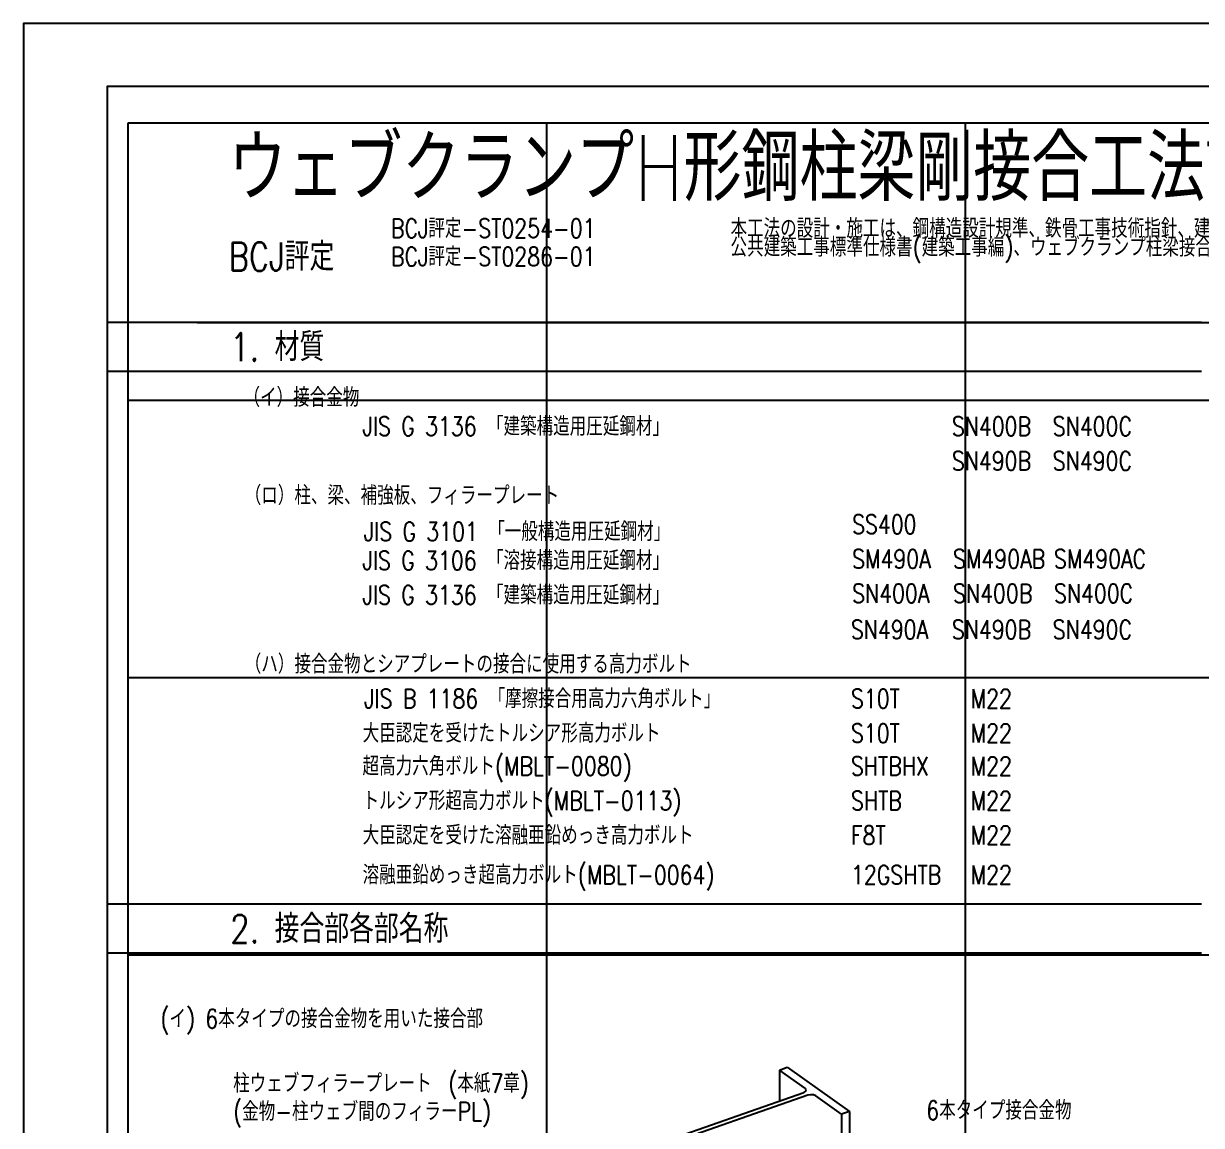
# Model space of a CAD drawing. Extents: x -668440 to 1010955, y -1678500 to 210463.
# Drawn here: x 300000 to 356263, y -52649 to 0 of the extents above; entities that cross this region are included whole.
import ezdxf
from ezdxf.enums import TextEntityAlignment as Align

# ---------------------------------------------------------------- set-up
doc = ezdxf.new("R2010")
doc.units = 0
doc.header["$MEASUREMENT"] = 0
doc.layers.get('Defpoints').update_dxf_attribs({"color": 251, "linetype": 'CONTINUOUS'})
doc.layers.add('99_レイアウト枠', color=251, linetype='CONTINUOUS', plot=False)
doc.layers.add('s小梁', color=7, linetype='CONTINUOUS')
doc.layers.add('注記', color=3, linetype='CONTINUOUS')
doc.styles.add('S020', font='simplex.shx', dxfattribs={"width": 0.8, "height": 100, "bigfont": 'extfont2.shx'})

# ---------------------------------------------------------------- blocks, each defined once
blk = doc.blocks.new('ウェブクランプ工法設計指針')
at = {"layer": 'Defpoints'}
blk.add_line((777591.91976, 11813.3201), (777591.91976, -3580.08993), dxfattribs=at)
blk.add_lwpolyline([(777591.91976, -7200), (809591.91976, -7200), (809591.91976, 13600), (777591.91976, 13600)], close=True, dxfattribs=at)
at = {"layer": '注記'}
for p, q in [((785871.27376, 11813.3201), (777591.91976, 11813.3201)), ((778271.91976, 11813.3201), (801069.98176, 11813.3201)), ((785871.27376, 11442.12517), (777591.91976, 11442.12517)), ((785871.27376, 7408.8855), (777591.91976, 7408.8855)), ((785871.27376, 7037.69057), (777591.91976, 7037.69057))]:
    blk.add_line(p, q, dxfattribs=at)
at = {"layer": '注記', "extrusion": (3.51214e-17, -0.866025, -0.5)}
for p, q in [((782678.71024, 6154.40482), (782737.69644, 6175.05611)), ((782873.95882, 6014.98288), (782678.71024, 6154.40482)), ((782678.71024, 6154.40482), (782678.71024, 5920.65321)), ((782737.69644, 6175.05611), (783207.044, 5839.90722)), ((781710.59723, 5581.7132), (782863.50941, 5985.3521)), ((782863.50941, 5985.3521), (782877.66736, 5993.78849)), ((782863.50941, 5985.3521), (782863.50941, 5985.3521)), ((782881.49211, 6004.63411), (782873.95882, 6014.98288)), ((782877.66736, 5993.78849), (782881.49211, 6004.63411)), ((782893.54766, 5963.90257), (781740.63547, 5560.26367)), ((782914.24519, 5967.66921), (782893.54766, 5963.90257)), ((782935.93643, 5965.75684), (782914.24519, 5967.66921)), ((782952.80921, 5958.67787), (782935.93643, 5965.75684)), ((783148.0578, 5819.25593), (782952.80921, 5958.67787)), ((783207.044, 5839.90722), (783148.0578, 5819.25593)), ((783148.0578, 5819.25593), (783148.0578, 716.95121)), ((783207.044, 5839.90722), (783207.044, 737.60251))]:
    blk.add_line(p, q, dxfattribs=at)
at = {"layer": '注記', "style": 'S020', "width": 0.8}
for s, height, p in [('ウェブクランプH形鋼柱梁剛接合工法設計施工標準', 498.085, (778509.47945, 12981.96995)), ('BCJ評定-ST0254-01', 142.31, (779738.09904, 12524.8701)), ('本工法の設計・施工は、鋼構造設計規準、鉄骨工事技術指針、建築工事標準仕様書 ＪＡＳＳ ６ 鉄骨工事、建築構造設計規準、', 142.31, (782307.93623, 12524.8701)), ('公共建築工事標準仕様書(建築工事編)、ウェブクランプ柱梁接合部Sタイプ設計指針、およびウェブクランプ柱梁接合部Gタイプ設計指針に準拠する', 142.31, (782307.93623, 12382.5601)), ('BCJ評定', 213.465, (778509.47945, 12311.4051)), ('BCJ評定-ST0286-01', 142.31, (779738.09904, 12311.4051)), ('1. 材質', 213.465, (778521.62132, 11627.72264)), ('（イ）接合金物', 142.31, (778622.60636, 11245.36279)), ('JIS G 3136 「建築構造用圧延鋼材」', 142.31, (779523.02748, 11026.21756)), ('SN400B', 142.31, (783981.90852, 11026.21756)), ('SN400C', 142.31, (784745.65714, 11026.21756)), ('SN490B', 142.31, (783981.90852, 10764.81858)), ('SN490C', 142.31, (784745.65714, 10764.81858)), ('（ロ）柱、梁、補強板、フィラープレート', 142.31, (778632.00252, 10503.41959)), ('SS400', 142.31, (783227.55606, 10284.27437)), ('JIS G 3101 「一般構造用圧延鋼材」', 142.31, (779532.42364, 10230.06619)), ('JIS G 3106 「溶接構造用圧延鋼材」', 142.31, (779523.02748, 10010.92097)), ('SM490A', 142.31, (783227.55606, 10022.87538)), ('SM490AB', 142.31, (783991.30468, 10022.87538)), ('SM490AC', 142.31, (784755.05331, 10022.87538)), ('JIS G 3136 「建築構造用圧延鋼材」', 142.31, (779523.02748, 9749.52198)), ('SN400A', 142.31, (783227.55606, 9761.47639)), ('SN400B', 142.31, (783991.30468, 9761.47639)), ('SN400C', 142.31, (784755.05331, 9761.47639)), ('SN490A', 142.31, (783218.15989, 9488.12299)), ('SN490B', 142.31, (783981.90852, 9488.12299)), ('SN490C', 142.31, (784745.65714, 9488.12299)), ('（ハ）接合金物とシアプレートの接合に使用する高力ボルト', 142.31, (778632.00252, 9226.724)), ('JIS B 1186 「摩擦接合用高力六角ボルト」', 142.31, (779534.8996, 8965.32502)), ('S10T', 142.31, (783219.04156, 8965.08325)), ('M22', 142.31, (784125.10018, 8965.08325)), ('大臣認定を受けたトルシア形高力ボルト', 142.31, (779523.90914, 8703.68426)), ('S10T', 142.31, (783219.04156, 8703.68426)), ('M22', 142.31, (784125.10018, 8703.68426)), ('超高力六角ボルト(MBLT-0080)', 142.31, (779523.02748, 8454.48146)), ('SHTBHX', 142.31, (783218.15989, 8454.48146)), ('M22', 142.31, (784125.10018, 8454.48146)), ('トルシア形超高力ボルト(MBLT-0113)', 142.31, (779523.90914, 8192.8407)), ('SHTB', 142.31, (783219.04156, 8192.8407)), ('M22', 142.31, (784125.10018, 8192.8407)), ('大臣認定を受けた溶融亜鉛めっき高力ボルト', 142.31, (779523.90914, 7931.44171)), ('F8T', 142.31, (783219.04156, 7931.44171)), ('M22', 142.31, (784125.10018, 7931.44171)), ('溶融亜鉛めっき超高力ボルト(MBLT-0064)', 142.31, (779523.90914, 7631.44171)), ('12GSHTB', 142.31, (783219.04156, 7631.44171)), ('M22', 142.31, (784125.10018, 7631.44171)), ('2. 接合部各部名称', 213.465, (778521.62131, 7223.28804))]:
    blk.add_text(s, height=height, dxfattribs=at).set_placement(p, align=Align.MIDDLE_LEFT)
blk.add_text('(イ) 6本タイプの接合金物を用いた接合部', height=142.31, dxfattribs=at).set_placement((779214.53993, 6532.32733), align=Align.MIDDLE)
for s, p in [('柱ウェブフィラープレート\u3000(本紙7章)', (778544.06487, 5982.63181)), ('(金物-柱ウェブ間のフィラーPL)', (778544.06487, 5769.16681)), ('6本タイプ接合金物', (783789.00475, 5778.14796))]:
    blk.add_text(s, height=142.31, dxfattribs=at).set_placement(p)

msp = doc.modelspace()

# ---------------------------------------------------------------- linework, layer by layer
at = {"layer": '99_レイアウト枠'}
for p, q in [((305000, -137250), (305000, -4750)), ((325000, -137250), (325000, -4750)), ((345000, -137250), (345000, -4750)), ((305000, -18000), (504999.99991, -18000)), ((305000, -31250), (504999.99991, -31250)), ((305000, -44500), (504999.99991, -44500))]:
    msp.add_line(p, q, dxfattribs=at)
for points in [[(300000, -148500), (510000, -148500), (510000, 0), (300000, 0)], [(305000, -4750), (504999.99991, -4750), (504999.99991, -137250), (305000, -137250)]]:
    msp.add_lwpolyline(points, close=True, dxfattribs=at)

# ---------------------------------------------------------------- block references
at = {"layer": 's小梁', "xscale": 6.312500000000052, "yscale": 6.312500000000052, "zscale": 6.312500000000052}
msp.add_blockref('ウェブクランプ工法設計指針', (-4604548.99347, -88850), dxfattribs=at)

doc.saveas('drawing.dxf')
